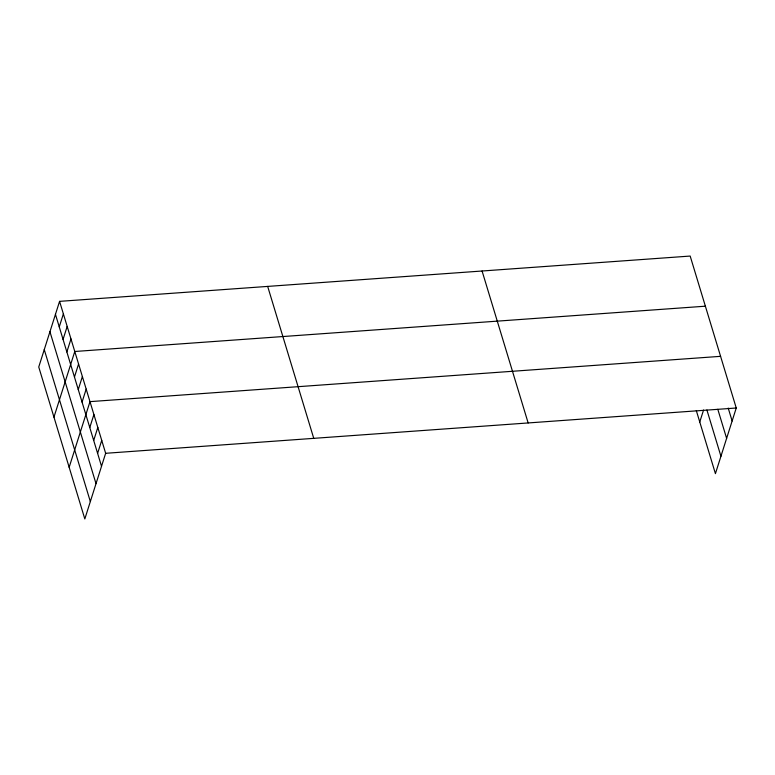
<?xml version="1.0" encoding="UTF-8"?>
<svg xmlns="http://www.w3.org/2000/svg" width="775" height="775" viewBox="0 0 775 775"><rect width="100%" height="100%" fill="white"/><g stroke="black" fill="none" stroke-linecap="round" stroke-linejoin="round"><path stroke-width="1.16" d="M59.578 301.359L38.75 367.001L84.824 518.94L105.652 453.298L59.578 301.359L690.176 256.06L736.25 407.999L715.422 473.641L696.308 410.585M59.258 326.876L63.376 313.894M63.056 339.411L67.173 326.43M66.853 351.947L70.98 338.956M53.95 417.144L74.778 351.492L705.386 306.193M74.458 377.018L78.575 364.027M78.265 389.554L82.383 376.563M82.063 402.089L86.18 389.098M69.159 467.286L89.987 401.634L720.585 356.335M89.784 427.538L93.901 414.548M93.698 440.452L97.815 427.461M97.611 453.365L101.728 440.374M699.757 421.988L703.555 410.043M105.652 453.298L736.25 407.999M728.209 408.067L732.133 420.98M717.805 409.307L726.621 438.359M706.907 409.985L720.934 456.262M482.079 271.008L528.153 422.947M267.675 286.411L313.749 438.35M55.451 314.34L101.525 466.279M49.939 331.719L96.013 483.658M44.262 349.622L90.336 501.561"/></g></svg>
